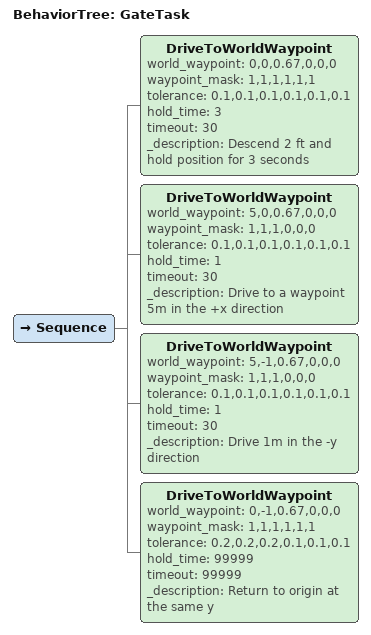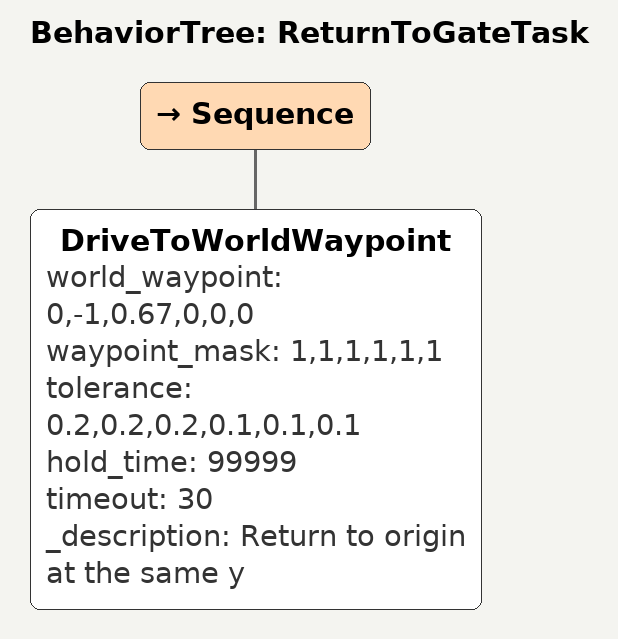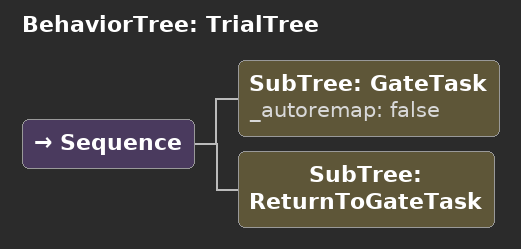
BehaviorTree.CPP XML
<?xml version="1.0" encoding="UTF-8"?>
<root BTCPP_format="4"
      main_tree_to_execute="TrialTree">
  <BehaviorTree ID="GateTask">
    <Sequence>
      <DriveToWorldWaypoint world_waypoint="0,0,0.67,0,0,0"
                            waypoint_mask="1,1,1,1,1,1"
                            tolerance="0.1,0.1,0.1,0.1,0.1,0.1"
                            hold_time="3"
                            timeout="30"
                            _description="Descend 2 ft and hold position for 3 seconds"/>
      <DriveToWorldWaypoint world_waypoint="5,0,0.67,0,0,0"
                            waypoint_mask="1,1,1,0,0,0"
                            tolerance="0.1,0.1,0.1,0.1,0.1,0.1"
                            hold_time="1"
                            timeout="30"
                            _description="Drive to a waypoint 5m in the +x direction"/>
      <DriveToWorldWaypoint world_waypoint="5,-1,0.67,0,0,0"
                            waypoint_mask="1,1,1,0,0,0"
                            tolerance="0.1,0.1,0.1,0.1,0.1,0.1"
                            hold_time="1"
                            timeout="30"
                            _description="Drive 1m in the -y direction "/>
      <DriveToWorldWaypoint world_waypoint="0,-1,0.67,0,0,0"
                            waypoint_mask="1,1,1,1,1,1"
                            tolerance="0.2,0.2,0.2,0.1,0.1,0.1"
                            hold_time="99999"
                            timeout="99999"
                            _description="Return to origin at the same y"/>
    </Sequence>
  </BehaviorTree>

  <BehaviorTree ID="ReturnToGateTask">
    <Sequence>
      <DriveToWorldWaypoint world_waypoint="0,-1,0.67,0,0,0"
                            waypoint_mask="1,1,1,1,1,1"
                            tolerance="0.2,0.2,0.2,0.1,0.1,0.1"
                            hold_time="99999"
                            timeout="30"
                            _description="Return to origin at the same y"/>
    </Sequence>
  </BehaviorTree>

  <BehaviorTree ID="TrialTree">
    <Sequence>
      <SubTree ID="GateTask"
               _autoremap="false"/>
      <SubTree ID="ReturnToGateTask"/>
    </Sequence>
  </BehaviorTree>

</root>
